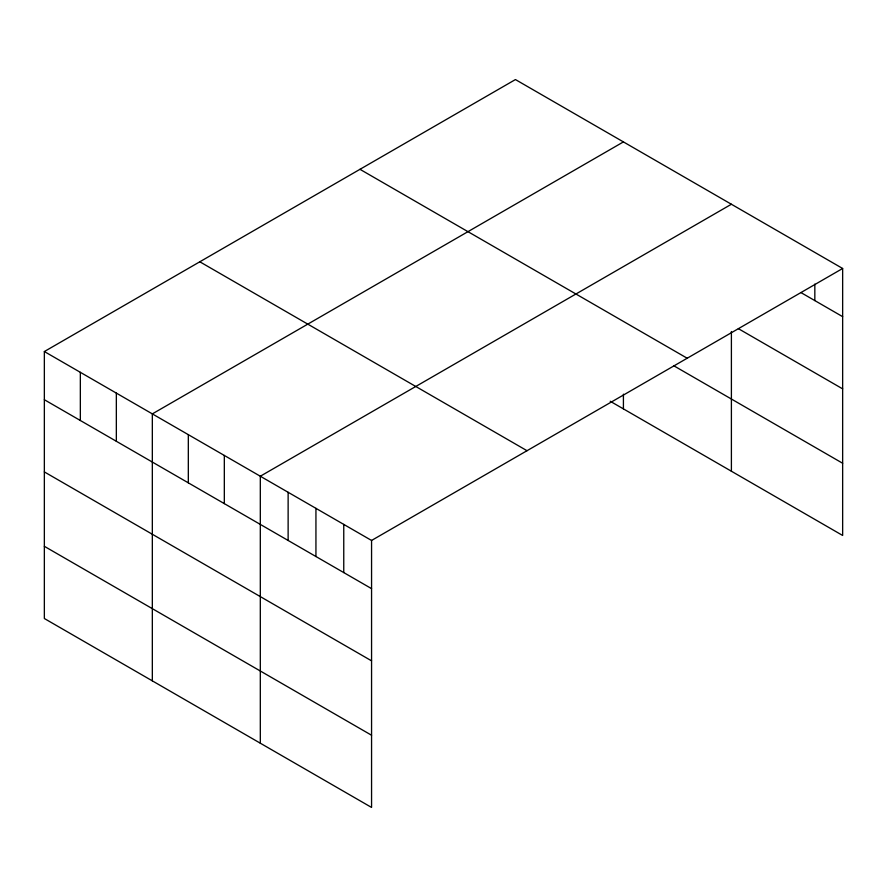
<?xml version="1.0" encoding="UTF-8"?>
<svg xmlns="http://www.w3.org/2000/svg" width="887" height="887" viewBox="0 0 887 887"><rect width="100%" height="100%" fill="white"/><g stroke="black" fill="none" stroke-linecap="round" stroke-linejoin="round"><path stroke-width="1.33" d="M44.35 351.54L371.564 540.46L371.564 807.436L44.35 618.516L44.35 351.54L515.436 79.564L842.65 268.484L842.65 535.46L610.223 401.268M623.417 141.909L152.331 413.885L152.331 680.861M731.398 204.243L260.312 476.23L260.312 743.206M371.564 540.46L842.65 268.484M800.928 292.566L842.65 316.659M738.35 328.645L842.65 388.861M359.978 169.317L687.192 358.237M673.81 365.777L842.65 463.258M199.808 261.787L527.022 450.707M44.35 399.715L371.564 588.635M44.35 471.917L371.564 660.837M44.35 546.314L371.564 735.234M814.831 284.084L814.831 300.593M731.398 331.516L731.398 471.23M623.417 394.172L623.417 408.885M343.757 524.394L343.757 572.57M315.938 508.34L315.938 556.515M288.131 492.285L288.131 540.46M224.322 455.441L224.322 503.616M188.321 434.663L188.321 482.838M116.341 393.107L116.341 441.271M80.34 372.318L80.34 420.493"/></g></svg>
